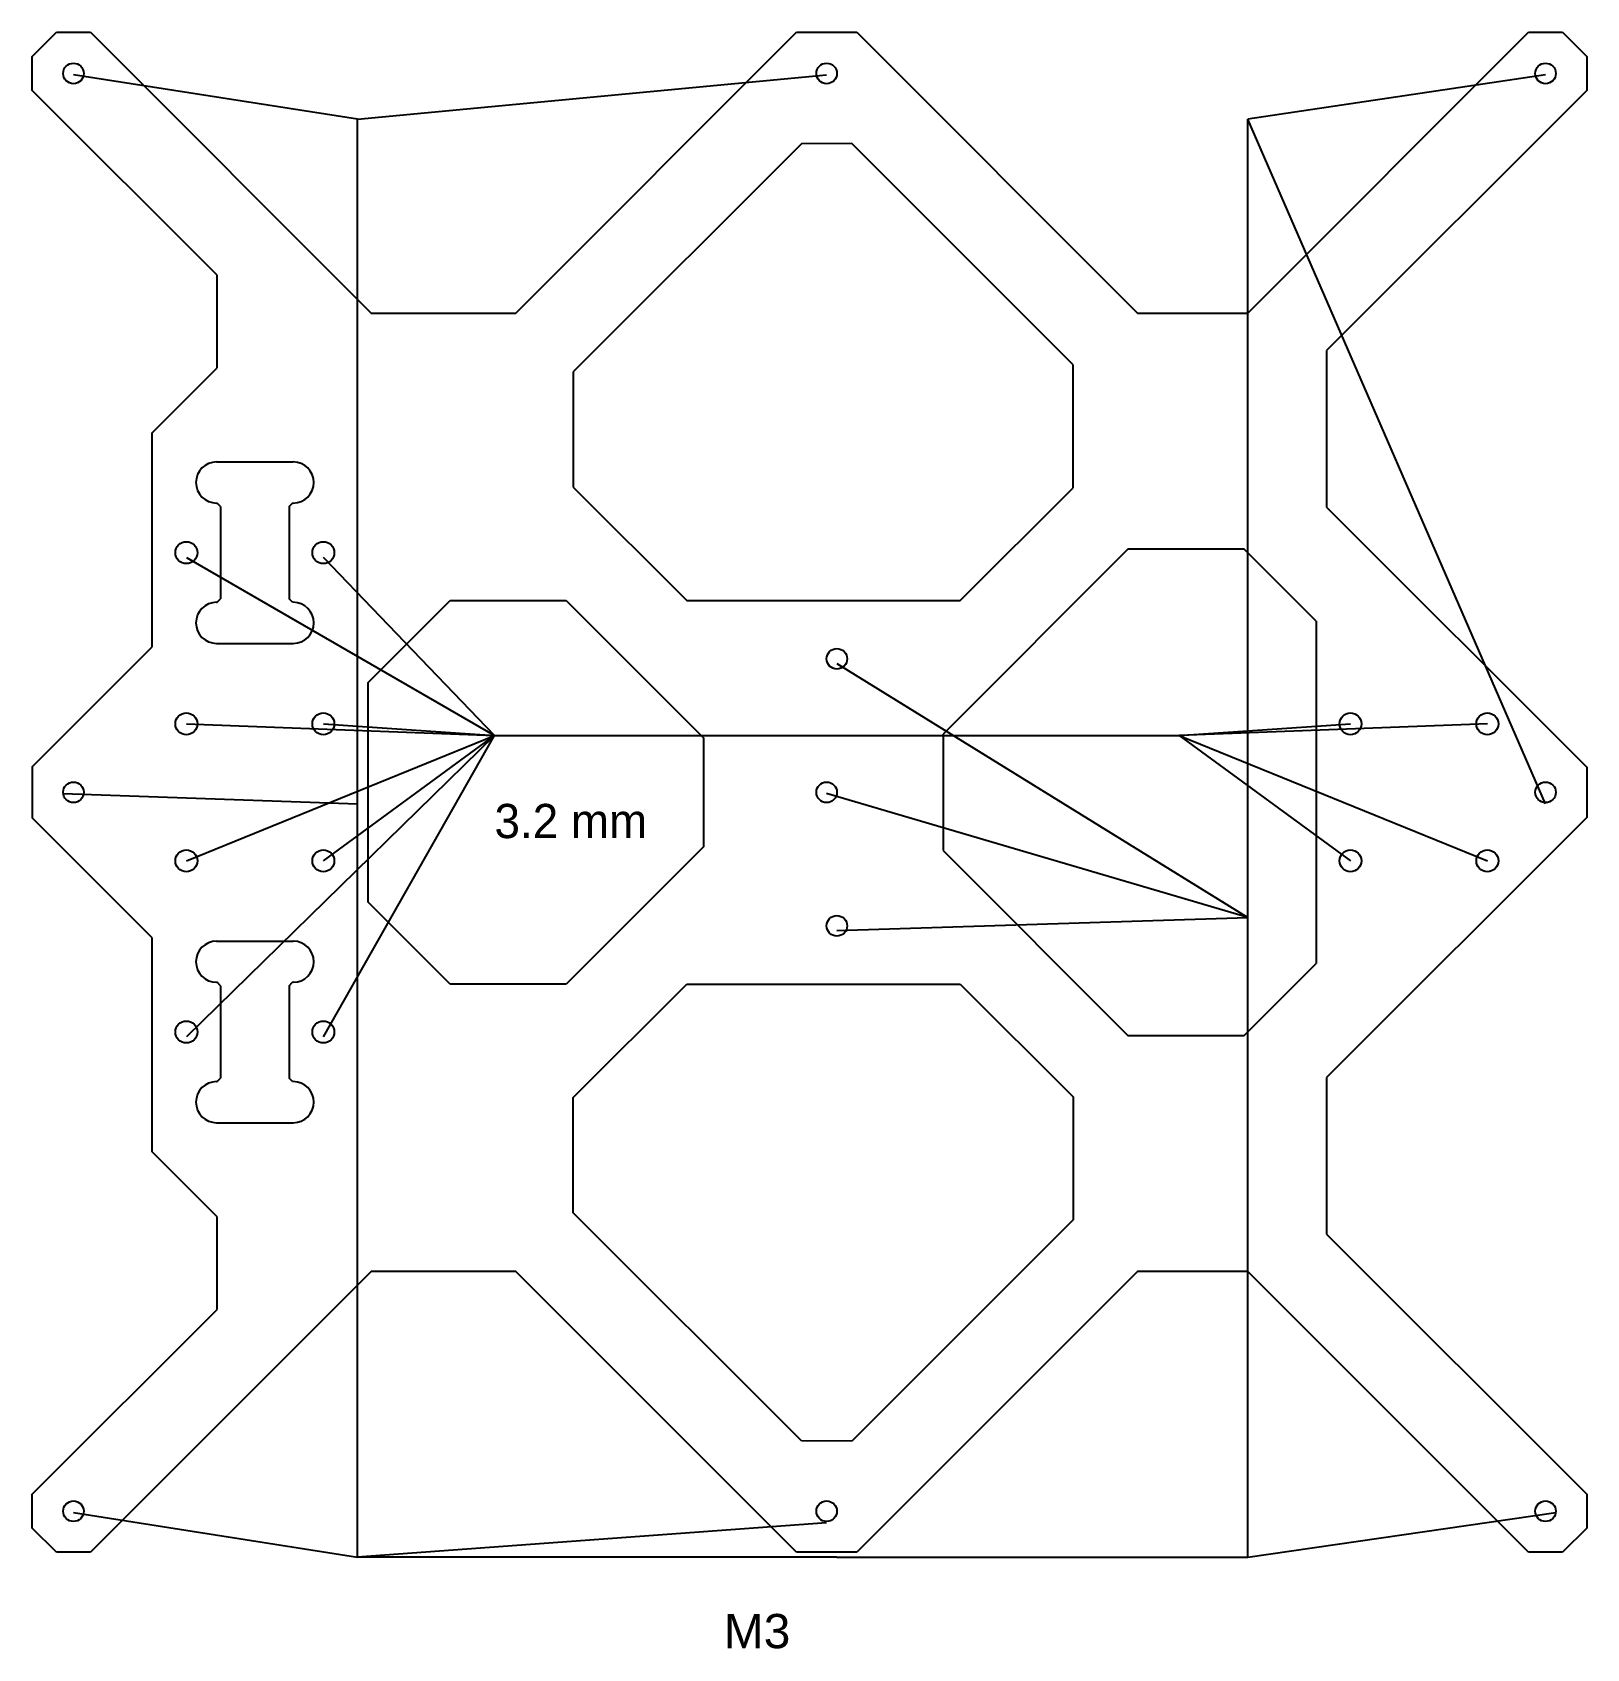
# Model space of a CAD drawing. Header units: millimetres. Extents: x 64 to 291, y 60 to 296.
import ezdxf

# ---------------------------------------------------------------- set-up
doc = ezdxf.new("R2010")
doc.units = ezdxf.units.MM
doc.header["$MEASUREMENT"] = 0
doc.layers.add('diry a zavity', color=5, linetype='Continuous', lineweight=25)
doc.layers.add('M3', color=3, linetype='Continuous', lineweight=25)
doc.styles.add('textstyle0', font='')
doc.styles.get('textstyle0').set_extended_font_data('Standard')

msp = doc.modelspace()

# ---------------------------------------------------------------- linework, layer by layer
for p, q in [((64, 292.49), (67.51, 296)), ((67.51, 296), (72.49, 296)), ((72.49, 296), (113.49, 255)), ((134.6, 255), (175.6, 296)), ((175.6, 296), (184.4, 296)), ((184.4, 296), (225.4, 255)), ((241.51, 255), (282.51, 296)), ((282.51, 296), (287.49, 296)), ((287.49, 296), (291, 292.49)), ((64, 287.51), (64, 292.49)), ((291, 292.49), (291, 287.51)), ((91, 260.51), (64, 287.51)), ((291, 287.51), (253, 249.51)), ((176.32, 279.73), (143, 246.42)), ((183.68, 279.75), (176.32, 279.73)), ((216, 247.43), (183.68, 279.75)), ((91, 247), (91, 260.51)), ((113.49, 255), (134.6, 255)), ((225.4, 255), (241.51, 255)), ((253, 249.51), (253, 226.67)), ((81.5, 237.5), (91, 247)), ((143, 246.42), (143, 229.57)), ((216, 229.49), (216, 247.43)), ((81.5, 206.24), (81.5, 237.5)), ((90.9, 233.25), (102.1, 233.25)), ((143, 229.57), (159.57, 213)), ((199.51, 213), (216, 229.49)), ((90.9, 227.25), (91, 227.25)), ((91.5, 226.75), (91, 227.25)), ((91.5, 226.75), (91.5, 213.25)), ((101.5, 226.75), (102, 227.25)), ((101.5, 226.75), (101.5, 213.25)), ((102.1, 227.25), (102, 227.25)), ((253, 226.67), (291, 188.67)), ((224.01, 220.53), (197, 193.51)), ((240.99, 220.53), (224.01, 220.53)), ((251.5, 210.01), (240.99, 220.53)), ((90.9, 212.75), (91, 212.75)), ((91, 212.75), (91.5, 213.25)), ((102, 212.75), (101.5, 213.25)), ((102.1, 212.75), (102, 212.75)), ((113, 201), (125, 213)), ((125, 213), (141.98, 213)), ((141.98, 213), (162, 192.98)), ((159.57, 213), (199.51, 213)), ((251.5, 210.01), (251.5, 159.99)), ((64, 188.74), (81.5, 206.24)), ((90.9, 206.75), (102.1, 206.75)), ((113, 201), (113, 169)), ((162, 192.98), (162, 177.02)), ((197, 193.51), (197, 176.49)), ((64, 188.74), (64, 181.26)), ((291, 188.67), (291, 181.33)), ((81.5, 163.76), (64, 181.26)), ((291, 181.33), (253, 143.33)), ((162, 177.02), (141.98, 157)), ((197, 176.49), (224.01, 149.47)), ((125, 157), (113, 169)), ((81.5, 132.5), (81.5, 163.76)), ((90.9, 163.25), (102.1, 163.25)), ((240.99, 149.47), (251.5, 159.99)), ((90.9, 157.25), (91, 157.25)), ((91.5, 156.75), (91, 157.25)), ((91.5, 156.75), (91.5, 143.25)), ((101.5, 156.75), (102, 157.25)), ((101.5, 156.75), (101.5, 143.25)), ((102.1, 157.25), (102, 157.25)), ((141.98, 157), (125, 157)), ((143, 140.43), (159.57, 157)), ((159.57, 157), (199.51, 157)), ((199.51, 157), (216, 140.51)), ((224.01, 149.47), (240.99, 149.47)), ((90.9, 142.75), (91, 142.75)), ((91, 142.75), (91.5, 143.25)), ((102, 142.75), (101.5, 143.25)), ((102.1, 142.75), (102, 142.75)), ((253, 143.33), (253, 120.49)), ((143, 123.58), (143, 140.43)), ((216, 140.51), (216, 122.57)), ((90.9, 136.75), (102.1, 136.75)), ((91, 123), (81.5, 132.5)), ((91, 109.49), (91, 123)), ((176.32, 90.27), (143, 123.58)), ((216, 122.57), (183.68, 90.25)), ((253, 120.49), (291, 82.49)), ((113.49, 115), (72.49, 74)), ((134.6, 115), (113.49, 115)), ((175.6, 74), (134.6, 115)), ((225.4, 115), (184.4, 74)), ((241.51, 115), (225.4, 115)), ((282.51, 74), (241.51, 115)), ((64, 82.49), (91, 109.49)), ((183.68, 90.25), (176.32, 90.27)), ((64, 77.51), (64, 82.49)), ((291, 82.49), (291, 77.51)), ((67.51, 74), (64, 77.51)), ((291, 77.51), (287.49, 74)), ((72.49, 74), (67.51, 74)), ((184.4, 74), (175.6, 74)), ((287.49, 74), (282.51, 74))]:
    msp.add_line(p, q)
for centre in [(86.5, 220), (106.5, 220), (86.5, 195), (106.5, 195), (256.5, 195), (276.5, 195), (86.5, 175), (106.5, 175), (256.5, 175), (276.5, 175), (86.5, 150), (106.5, 150)]:
    msp.add_circle(centre, 1.6)
for centre, start, end in [((90.9, 230.25), 90, 270), ((102.1, 230.25), 270, 90), ((90.9, 209.75), 90, 270), ((102.1, 209.75), 270, 90), ((90.9, 160.25), 90, 270), ((102.1, 160.25), 270, 90), ((90.9, 139.75), 90, 270), ((102.1, 139.75), 270, 90)]:
    msp.add_arc(centre, 3, start, end)
at = {"layer": 'diry a zavity', "color": 3}
for p, q in [((111.5, 283.31), (70, 289.81)), ((111.5, 283.31), (180, 289.81)), ((285, 289.81), (241.5, 283.31)), ((111.5, 213.31), (111.5, 283.31)), ((241.5, 173.31), (241.5, 283.31)), ((285, 183.31), (241.5, 283.31)), ((111.5, 153.31), (111.5, 213.31)), ((181.5, 203.81), (241.5, 166.71)), ((68.5, 184.81), (111.5, 183.31)), ((241.5, 166.71), (180, 184.81)), ((241.5, 73.31), (241.5, 173.31)), ((181.5, 164.81), (241.5, 166.71)), ((111.5, 73.31), (111.5, 153.31)), ((70, 79.81), (111.5, 73.31)), ((180, 78.31), (111.5, 73.31)), ((241.5, 73.31), (286.5, 79.81)), ((181.5, 73.31), (111.5, 73.31)), ((181.5, 73.31), (241.5, 73.31))]:
    msp.add_line(p, q, dxfattribs=at)
at = {"layer": 'diry a zavity'}
for p, q in [((86.5, 219.31), (131.5, 193.31)), ((131.5, 193.31), (106.5, 219.31)), ((86.5, 195), (131.5, 193.31)), ((106.5, 195), (131.5, 193.31)), ((231.5, 193.31), (256.5, 195)), ((276.5, 195), (231.5, 193.31)), ((86.5, 175), (131.5, 193.31)), ((131.5, 193.31), (86.5, 149.31)), ((106.5, 175), (131.5, 193.31)), ((106.5, 149.31), (131.5, 193.31)), ((131.5, 193.31), (231.5, 193.31)), ((231.5, 193.31), (276.5, 175)), ((231.5, 193.31), (256.5, 175))]:
    msp.add_line(p, q, dxfattribs=at)
at = {"layer": 'M3'}
for centre in [(70, 290), (180, 290), (285, 290), (181.5, 204.5), (70, 185), (180, 185), (285, 185), (181.5, 165.5), (70, 80), (180, 80), (285, 80)]:
    msp.add_circle(centre, 1.5, dxfattribs=at)

# ---------------------------------------------------------------- texts
at = {"layer": 'diry a zavity', "insert": (131.5, 183.31), "char_height": 5, "width": 27.741, "attachment_point": 1, "line_spacing_factor": 0.963855, "style": 'textstyle0'}
msp.add_mtext('\\ftextstyle1;3.2 mm', dxfattribs=at)
at = {"layer": 'diry a zavity', "color": 3, "insert": (165, 65), "char_height": 5, "width": 30.3916, "attachment_point": 1, "line_spacing_factor": 0.963855, "style": 'textstyle0'}
msp.add_mtext('\\fHelvetica;M3', dxfattribs=at)

doc.saveas('drawing.dxf')
